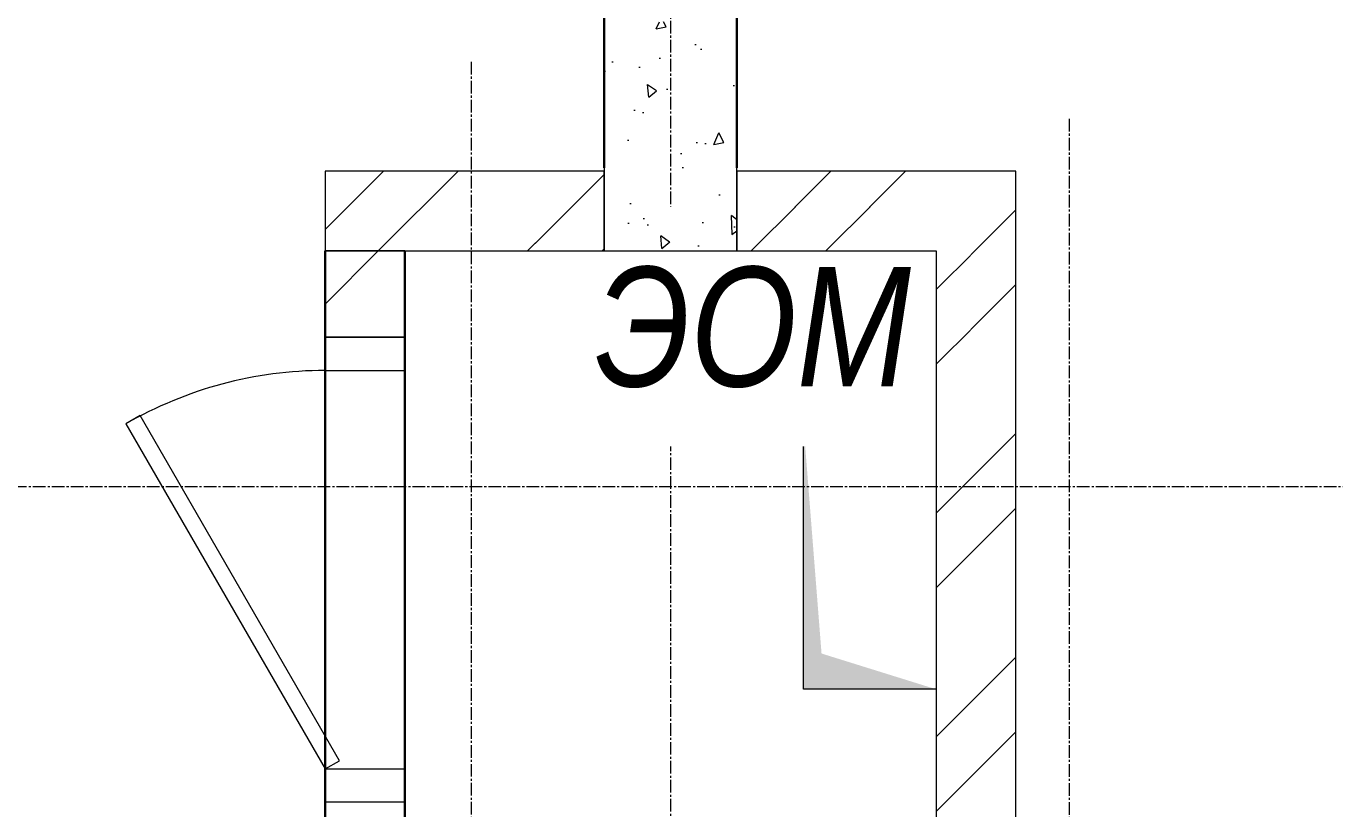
# Model space of a CAD drawing. Header units: millimetres. Extents: x -231292 to 573618, y -153144 to 564035.
# Drawn here: x 106759 to 108729, y 435917 to 437095 of the extents above; entities that cross this region are included whole.
import ezdxf

# ---------------------------------------------------------------- set-up
doc = ezdxf.new("R2010")
doc.units = ezdxf.units.MM
doc.linetypes.add('CENTER2', pattern=[28.575, 19.05, -3.175, 3.175, -3.175])
doc.layers.get('0').update_dxf_attribs({"color": 250})
for name, color, linetype, lineweight in [('АР_Стены кирпич', 250, 'Continuous', 20), ('АР_Стены ПЕНОблок', 250, 'Continuous', 20), ('АР_Штриховка', 250, 'Continuous', 0), ('Двери кабины', 250, 'Continuous', 0), ('РД_Оси_100', 250, 'Continuous', 0), ('ЭОМ_отверстия', 250, 'Continuous', 5)]:
    doc.layers.add(name, color=color, linetype=linetype, lineweight=lineweight)
doc.layers.add('РД_Проем', color=250, linetype='Continuous', lineweight=0, plot=False)
doc.layers.add('РД_проем_инж перемыч_подсчет', color=250, linetype='Continuous', lineweight=30, plot=False)
doc.styles.add('ISOCPEUR_I_4', font='isocpeui.ttf', dxfattribs={"width": 0.9, "height": 350})

# ---------------------------------------------------------------- blocks, each defined once
blk = doc.blocks.new('otv')
at = {"linetype": 'Continuous'}
blk.add_lwpolyline([(0, -1), (0, 0), (1, 0), (1, -1)], close=True, dxfattribs=at)
blk.add_solid([(0, -1), (0, 0), (0.1346, -0.1366), (1, 0)], dxfattribs=at)
blk = doc.blocks.new('СОШ_2200_АР_ОСИ_М100_28.05.24')
at = {"layer": 'РД_Оси_100', "linetype": 'CENTER2'}
for points in [[(57300, 139938.679), (57300, -6155)], [(57000, 70839.76), (57000, -5755), (56700, -6155)], [(57900, 70753.904), (57900, -6155)], [(119910, 70200), (-5954.958, 70200)]]:
    blk.add_lwpolyline(points, dxfattribs=at)

msp = doc.modelspace()

# ---------------------------------------------------------------- hatches: boundary and pattern name
at = {"layer": 'АР_Штриховка', "linetype": 'Continuous', "lineweight": 0}
h = msp.add_hatch(dxfattribs=at)
h.set_pattern_fill('ANSI32', color=256, scale=25, style=0)
h.set_pattern_definition([(45, (50428.77, 366201.75), (-168.3798, 168.3798), []), (45, (50541.02, 366201.75), (-168.3798, 168.3798), [])])
h.paths.add_polyline_path([(107208.768, 434976.754), (107328.768, 434976.754), (107328.768, 435106.753), (107208.768, 435106.753)], flags=0)
h.paths.add_polyline_path([(107208.768, 435806.753), (107328.768, 435806.753), (107328.768, 435826.753), (107328.768, 435906.753), (107208.768, 435906.753)], flags=0)
h.paths.add_polyline_path([(107208.768, 435906.753), (107328.768, 435906.753), (107328.768, 435926.753), (107208.768, 435926.753)], flags=0)
h.paths.add_polyline_path([(107208.768, 436626.753), (107328.768, 436626.753), (107328.768, 436756.753), (107208.768, 436756.753)], flags=0)

# ---------------------------------------------------------------- linework, layer by layer
at = {"layer": 'АР_Стены кирпич', "linetype": 'Continuous', "lineweight": 20}
for p, q in [((107208.768, 436876.754), (107208.768, 436756.754)), ((107628.772, 436876.754), (107208.768, 436876.754)), ((108248.768, 436876.754), (107828.768, 436876.754)), ((108248.768, 434976.754), (108248.768, 436876.754)), ((107328.768, 436756.753), (107208.768, 436756.753)), ((107208.768, 436756.753), (107208.768, 436626.753)), ((107328.768, 436626.753), (107328.768, 436756.753)), ((107208.768, 436626.753), (107328.768, 436626.753)), ((107328.768, 435926.753), (107208.768, 435926.753)), ((107208.768, 435806.753), (107208.768, 435926.753)), ((107328.768, 435806.753), (107328.768, 435926.753))]:
    msp.add_line(p, q, dxfattribs=at)
at = {"layer": 'Двери кабины', "linetype": 'Continuous', "lineweight": 0}
for points in [[(107328.768, 436576.753), (107328.768, 436626.753), (107208.768, 436626.753), (107208.768, 436576.753)], [(107208.768, 435976.753), (107230.418, 435989.253), (106930.418, 436508.868), (106908.768, 436496.368)], [(107328.768, 435976.753), (107328.768, 435926.753), (107208.768, 435926.753), (107208.768, 435976.753)]]:
    msp.add_lwpolyline(points, close=True, dxfattribs=at)
msp.add_arc((107208.768, 435976.753), 600, 90, 120, dxfattribs=at)
at = {"layer": 'РД_Проем', "linetype": 'Continuous', "lineweight": 0}
for p, q in [((107208.768, 436626.753), (107208.768, 435926.753)), ((107328.768, 436626.753), (107328.768, 435926.753))]:
    msp.add_line(p, q, dxfattribs=at)
at = {"layer": 'РД_проем_инж перемыч_подсчет', "linetype": 'Continuous', "lineweight": 30}
for p, q in [((107628.768, 439081.753), (107628.768, 436881.753)), ((107828.768, 439081.753), (107828.768, 436881.753)), ((107208.768, 436756.753), (107208.768, 434756.753)), ((107328.768, 436756.753), (107328.768, 434756.753))]:
    msp.add_line(p, q, dxfattribs=at)

# ---------------------------------------------------------------- block references
at = {"layer": 'РД_Оси_100'}
msp.add_blockref('СОШ_2200_АР_ОСИ_М100_28.05.24', (50428.768, 366201.753), dxfattribs=at)
at = {"layer": 'ЭОМ_отверстия', "xscale": 400, "yscale": 200, "rotation": 90}
msp.add_blockref('otv', (107928.768, 436096.753), dxfattribs=at)

# ---------------------------------------------------------------- next in the draw order: texts
at = {"layer": 'ЭОМ_отверстия', "insert": (107615.414, 436732.769), "char_height": 180, "attachment_point": 1, "style": 'ISOCPEUR_I_4', "bg_fill": 2}
msp.add_mtext('{\\fArial Narrow|b0|i1|c204|p34;\\W1;\\C256;ЭОМ}', dxfattribs=at)

# ---------------------------------------------------------------- next in the draw order: hatches: boundary and pattern name
at = {"layer": 'АР_Штриховка', "linetype": 'Continuous', "lineweight": 0}
h = msp.add_hatch(dxfattribs=at)
h.set_pattern_fill('AR-CONC', color=256, angle=45, style=0)
h.set_pattern_definition([(95, (50428.77, 366201.75), (140.09465, 117.55338), [19.05, -209.55]), (40, (50428.77, 366201.75), (-160.01845, 110.17673), [15.24, -167.6406]), (145.45144, (50440.44, 366211.55), (-19.9238, 227.7301), [16.19, -178.09024]), (91.1842, (50392.85, 366237.67), (221.41024, 161.9534), [28.575, -314.325]), (141.63556, (50411.3, 366251.17), (-7.0866, 342.8268), [24.285, -267.1356]), (36.18415, (50392.85, 366237.67), (-7.0866, 342.8268), [22.86, -251.4597]), (66, (50419.79, 366246.65), (179.51998, 34.89515), [19.05, -209.55]), (11, (50419.79, 366246.65), (-86.53993, 173.9412), [15.24, -167.64]), (116.45145, (50434.75, 366249.56), (92.98005, 208.83634), [16.19, -178.08994]), (82.5, (50428.77, 366201.75), (-57.60547, 61.973414), [0, -165.608, 0, -170.18, 0, -168.275]), (52.5, (50428.77, 366201.75), (-23.58973, 118.087), [0, -97.028, 0, -161.798, 0, -64.135]), (12.5, (50388.716, 366161.7), (99.927863, 91.826196), [0, -63.5, 0, -198.12, 0, -262.89]), (2.5, (50370.76, 366143.74), (86.7639, 122.7224), [0, -82.55, 0, -131.572, 0, -186.69])])
h.paths.add_polyline_path([(107628.768, 436756.754), (107828.768, 436756.754), (107828.768, 437101.753), (107628.768, 437101.753)], flags=0)
h.paths.add_polyline_path([(107628.768, 438901.753), (107828.768, 438901.753), (107828.768, 439101.753), (107628.768, 439301.753)], flags=0)
h = msp.add_hatch(dxfattribs=at)
h.set_pattern_fill('ANSI32', color=256, scale=25, style=0)
h.set_pattern_definition([(45, (50428.77, 366201.75), (-168.3798, 168.3798), []), (45, (50541.02, 366201.75), (-168.3798, 168.3798), [])])
h.paths.add_polyline_path([(107208.768, 436876.754), (107208.768, 436756.754), (107628.772, 436756.754), (107628.772, 436876.754)], flags=0)
h = msp.add_hatch(dxfattribs=at)
h.set_pattern_fill('ANSI32', color=256, scale=25, style=0)
h.set_pattern_definition([(45, (50428.77, 366201.75), (-168.3798, 168.3798), []), (45, (50541.02, 366201.75), (-168.3798, 168.3798), [])])
h.paths.add_polyline_path([(108128.768, 436756.754), (108248.768, 436876.754), (107828.768, 436876.754), (107828.768, 436756.754)], flags=0)
h = msp.add_hatch(dxfattribs=at)
h.set_pattern_fill('ANSI32', color=256, scale=25, angle=-360, style=0)
h.set_pattern_definition([(45, (50428.77, 366201.75), (-168.3798, 168.3798), []), (45, (50541.02, 366201.75), (-168.3798, 168.3798), [])])
h.paths.add_polyline_path([(108248.768, 436876.754), (108128.768, 436756.754), (108128.768, 434976.754), (108248.768, 434976.754)], flags=0)

# ---------------------------------------------------------------- next in the draw order: linework, layer by layer
at = {"layer": 'АР_Стены кирпич', "linetype": 'Continuous', "lineweight": 20}
for p, q in [((107628.772, 436756.754), (107628.772, 436876.754)), ((107828.768, 436876.754), (107828.768, 436756.754)), ((107208.768, 436756.754), (107628.772, 436756.754)), ((107828.768, 436756.754), (108128.768, 436756.754)), ((108128.768, 436756.754), (108128.768, 434976.754))]:
    msp.add_line(p, q, dxfattribs=at)
at = {"layer": 'АР_Стены ПЕНОблок', "linetype": 'Continuous', "lineweight": 20}
for p, q in [((107628.768, 437101.753), (107628.768, 436756.754)), ((107828.768, 436756.754), (107828.768, 437101.753)), ((107628.768, 436756.754), (107828.768, 436756.754))]:
    msp.add_line(p, q, dxfattribs=at)

doc.saveas('drawing.dxf')
